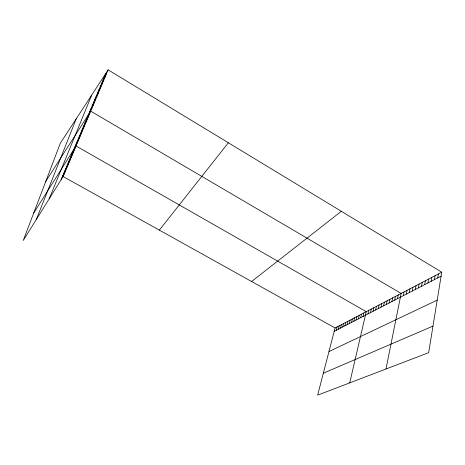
<?xml version="1.0" encoding="UTF-8"?>
<svg xmlns="http://www.w3.org/2000/svg" width="465" height="465" viewBox="0 0 465 465"><rect width="100%" height="100%" fill="white"/><g stroke="black" fill="none" stroke-linecap="round" stroke-linejoin="round"><path stroke-width="0.7" d="M441.75 272.194L428.666 352.662L317.647 395.151L335.079 327.982L441.75 272.194L108.142 69.849L60.322 143.214L23.25 240.475L63.101 176.531L108.142 69.849M437.739 277.901L438.39 273.949M434.415 279.616L435.077 275.681M431.131 281.313L431.805 277.396M427.887 282.987L428.567 279.087M424.685 284.638L425.376 280.755M421.517 286.271L422.22 282.406M418.395 287.887L419.099 284.039M415.303 289.48L416.018 285.65M412.252 291.055L412.978 287.242M409.235 292.613L409.967 288.817M406.259 294.153L406.997 290.369M403.312 295.67L404.056 291.91M385.979 369.001L401.156 293.427L90.698 111.158L45.779 181.367M397.523 298.658L398.284 294.926M394.68 300.128L395.442 296.414M391.867 301.582L392.64 297.879M389.089 303.017L389.868 299.332M386.339 304.435L387.124 300.762M383.625 305.836L384.416 302.18M380.94 307.226L381.73 303.581M378.283 308.591L379.08 304.97M375.656 309.952L376.458 306.342M373.058 311.294L373.866 307.696M370.483 312.62L371.303 309.039M367.943 313.933L368.762 310.364M349.715 382.881L366.251 311.678L76.004 145.969L33.707 213.034M363.049 316.456L363.88 312.922M360.695 317.671L361.526 314.148M358.364 318.88L359.201 315.369M356.056 320.071L356.893 316.572M353.772 321.245L354.615 317.764M351.511 322.414L352.36 318.949M349.267 323.57L350.122 320.118M347.053 324.715L347.907 321.274M344.861 325.849L345.716 322.419M342.688 326.971L343.548 323.553M340.537 328.081L341.397 324.68M338.404 329.179L339.27 325.791M336.294 330.272L337.166 326.895M36.322 219.492L76.237 118.796M49.185 198.857L91.675 95.11M61.118 179.711L105.811 73.424M62.827 175.648L64.821 172.445M61.967 177.688L63.955 174.503M66.356 167.249L68.384 164.011M65.46 169.382L67.477 166.156M64.571 171.492L66.582 168.278M63.693 173.584L65.699 170.376M70.046 158.472L72.11 155.194M69.111 160.704L71.162 157.437M68.181 162.913L70.227 159.652M67.262 165.092L69.302 161.843M72.929 151.619L75.01 148.312M71.959 153.932L74.034 150.637M71 156.211L73.063 152.927M78.149 139.215L80.271 135.856M77.068 141.779L79.184 138.43M76.004 144.313L78.114 140.976M74.952 146.812L77.051 143.487M81.462 131.322L83.619 127.933M80.346 133.984L82.485 130.607M79.236 136.617L81.375 133.252M84.909 123.126L87.089 119.708M83.747 125.893L85.915 122.487M82.596 128.625L84.758 125.23M87.281 117.488L89.483 114.047M86.089 120.325L88.28 116.895M92.221 105.747L94.453 102.265M90.96 108.74L93.186 105.27M89.722 111.693L91.936 108.235M96.104 96.517L98.365 93.006M94.79 99.632L97.046 96.133M93.494 102.713L95.744 99.219M98.778 90.146L101.062 86.618M97.429 93.355L99.702 89.838M102.939 80.259L105.247 76.702M101.533 83.601L103.835 80.056M100.144 86.897L102.44 83.357M104.363 76.865L106.683 73.301M159.356 230.129L228.362 142.767M251.594 281.499L341.339 211.29M334.201 331.347L441.105 276.163M328.964 351.552L437.21 300.123M323.338 373.221L432.985 326.099M63.101 176.531L335.079 327.982"/></g></svg>
